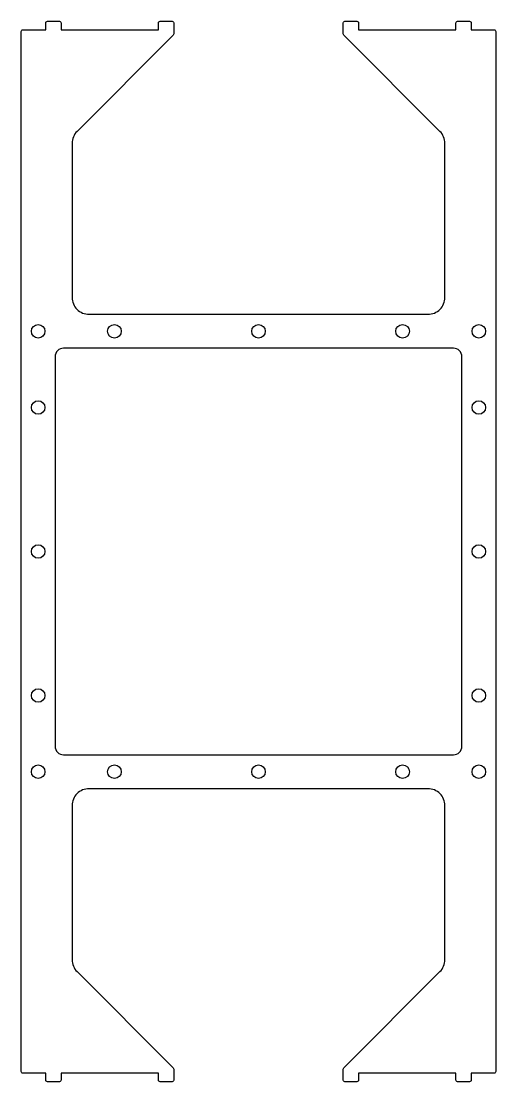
# Model space of a CAD drawing. Extents: x 0 to 280, y -173 to 453.
import ezdxf

# ---------------------------------------------------------------- set-up
doc = ezdxf.new("R2010")
doc.units = 0

msp = doc.modelspace()

# ---------------------------------------------------------------- linework, layer by layer
at = {"layer": '1'}
for points in [[(280, 447), (280, -167, -0.414214), (279, -168), (265.5, -168), (265.5, -172, -0.414214), (264.5, -173), (257.5, -173, -0.414214), (256.5, -172), (256.5, -168), (199, -168), (199, -172, -0.414214), (198, -173), (191, -173, -0.414214), (190, -172), (190, -165.48, -0.198912), (190.29, -164.77), (247.07, -107.99, 0.198912), (250, -100.92), (250, -10, 0.414214), (240, 0), (40, 0, 0.414214), (30, -10), (30, -100.92, 0.198912), (32.93, -107.99), (89.71, -164.77, -0.198912), (90, -165.48), (90, -172, -0.414214), (89, -173), (82, -173, -0.414214), (81, -172), (81, -168), (23.5, -168), (23.5, -172, -0.414214), (22.5, -173), (15.5, -173, -0.414214), (14.5, -172), (14.5, -168), (1, -168, -0.414214), (0, -167), (0, 447, -0.414214), (1, 448), (14.5, 448), (14.5, 452, -0.414214), (15.5, 453), (22.5, 453, -0.414214), (23.5, 452), (23.5, 448), (81, 448), (81, 452, -0.414214), (82, 453), (89, 453, -0.414214), (90, 452), (90, 445.48, -0.198912), (89.71, 444.77), (32.93, 387.99, 0.198912), (30, 380.92), (30, 290, 0.414214), (40, 280), (240, 280, 0.414214), (250, 290), (250, 380.92, 0.198912), (247.07, 387.99), (190.29, 444.77, -0.198912), (190, 445.48), (190, 452, -0.414214), (191, 453), (198, 453, -0.414214), (199, 452), (199, 448), (256.5, 448), (256.5, 452, -0.414214), (257.5, 453), (264.5, 453, -0.414214), (265.5, 452), (265.5, 448), (279, 448, -0.414214)], [(260, 255, 0.414214), (255, 260), (25, 260, 0.414214), (20, 255), (20, 25, 0.414214), (25, 20), (255, 20, 0.414214), (260, 25)]]:
    msp.add_lwpolyline(points, format="xyb", close=True, dxfattribs=at)
for centre in [(10, 270), (55, 270), (140, 270), (225, 270), (270, 270), (10, 225), (270, 225), (10, 140), (270, 140), (10, 55), (270, 55), (10, 10), (55, 10), (140, 10), (225, 10), (270, 10)]:
    msp.add_circle(centre, 4, dxfattribs=at)

doc.saveas('drawing.dxf')
